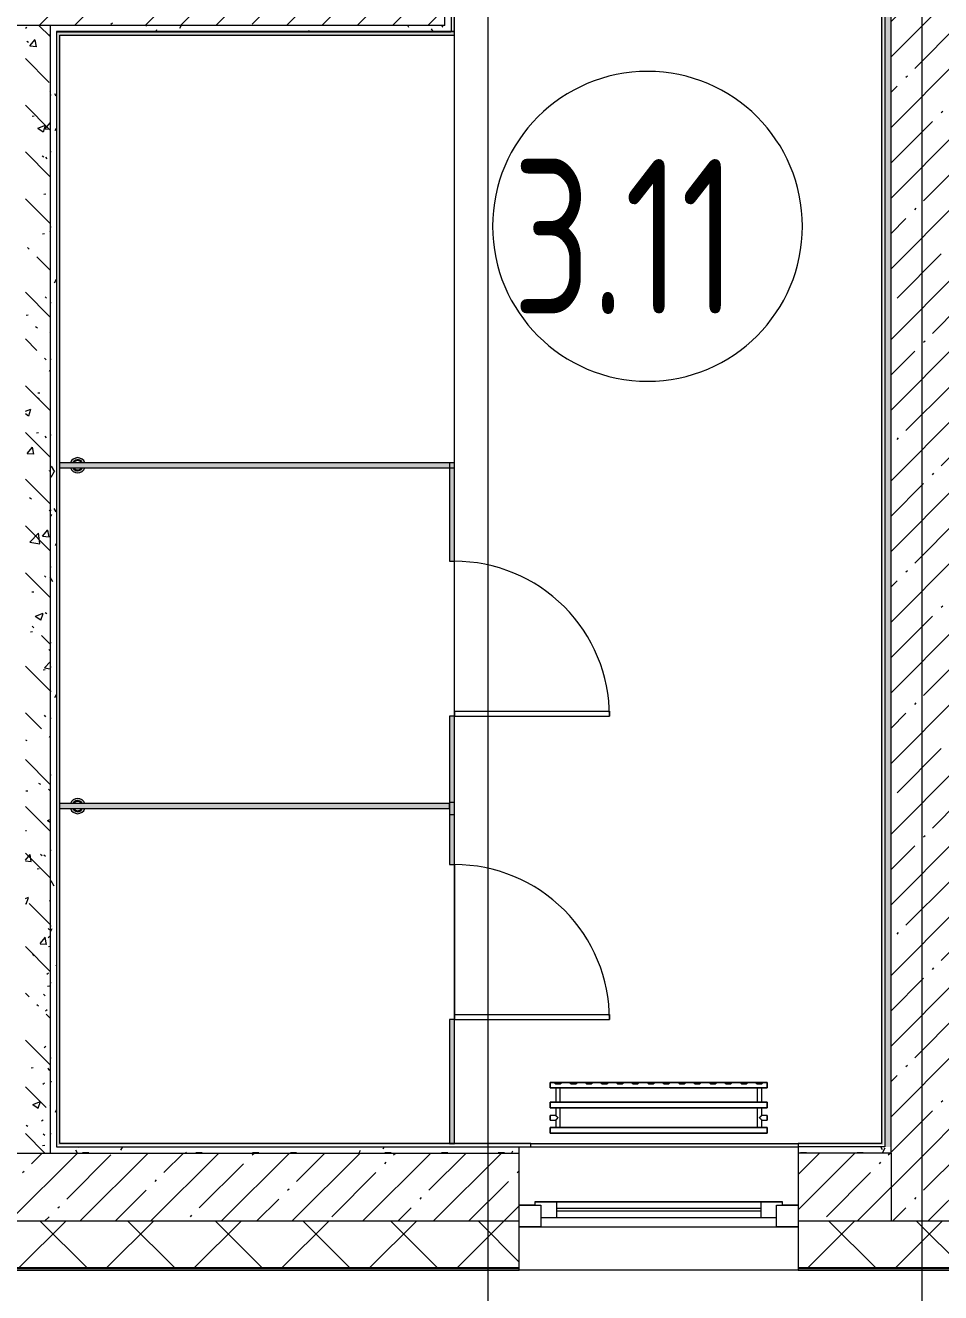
# Model space of a CAD drawing. Header units: millimetres. Extents: x -1113 to 415037, y -3642 to 354837.
# Drawn here: x 358293 to 361247, y -331 to 3760 of the extents above; entities that cross this region are included whole.
import ezdxf

# ---------------------------------------------------------------- set-up
doc = ezdxf.new("R2010")
doc.units = ezdxf.units.MM
for name, color, linetype, lineweight in [('A-AREA-IDEN', 7, 'Continuous', 9), ('A-FLOR', 7, 'Continuous', 9), ('A-GENM', 7, 'Continuous', 9), ('A-GENM-1', 7, 'Continuous', 20), ('A-GLAZ', 7, 'Continuous', 9), ('A-GLAZ-1', 7, 'Continuous', 5), ('A-WALL', 7, 'Continuous', 5), ('I-WALL', 7, 'Continuous', 5), ('Оси', 7, 'Continuous', 9)]:
    doc.layers.add(name, color=color, linetype=linetype, lineweight=lineweight)
doc.layers.add('A-AREA-PATT-3', color=7, linetype='Continuous', lineweight=5, true_color=0xe6fae8, transparency=1)
for name, color, linetype, lineweight, true_color in [('A-DOOR-1', 7, 'Continuous', 5, 0xc0c0c0), ('A-WALL-1', 9, 'Continuous', 5, 0x808080), ('A-WALL-FNSH-1', 9, 'Continuous', 5, 0x808080), ('M-EQPM-1', 7, 'Continuous', 9, 0xb2b2b2)]:
    doc.layers.add(name, color=color, linetype=linetype, lineweight=lineweight, true_color=true_color)
doc.styles.add('СПДС', font='ГОСТ тип А.ttf', dxfattribs={"width": 0.9})
pattern_1 = [(45, (289227.4, 1e-08), (-114.04925, 114.04925), []), (45, (289341.45, 1e-08), (-114.04925, 114.04925), [201.612, -40.322, 6.706, -33.617])]
pattern_2 = [(0, (289227.4, 1e-08), (243.84, 60.96), [20.117, -162.763, 20.117, -162.763, -975.36]), (0, (289227.4, 1e-08), (243.84, 60.96), [-365.76, 20.117, -345.643, 20.117, -162.763, -426.72]), (0, (289227.4, 1e-08), (243.84, 60.96), [-914.4, 20.117, -101.803, 20.117, -284.683]), (120, (289318.84, 30.48), (-174.71291, 180.691634), [20.117, -162.763, 20.117, -162.763, -975.36]), (120, (289318.84, 30.48), (-174.71291, 180.691634), [-365.76, 20.117, -345.643, 20.117, -162.763, -426.72]), (120, (289318.84, 30.48), (-174.71291, 180.691634), [-914.4, 20.117, -101.803, 20.117, -284.683]), (240, (289349.32, 152.4), (-69.12709, -241.651634), [20.117, -162.763, 20.117, -162.763, -975.36]), (240, (289349.32, 152.4), (-69.12709, -241.651634), [-365.76, 20.117, -345.643, 20.117, -162.763, -426.72]), (240, (289349.32, 152.4), (-69.12709, -241.651634), [-914.4, 20.117, -101.803, 20.117, -284.683])]

# ---------------------------------------------------------------- blocks, each defined once
blk = doc.blocks.new('120_Окно_СКБ_1Ст - 120_Окно_СКБ_1Ст 900х2500_h_-V538-Объем проектирования 3 этажа')
at = {"layer": 'A-GLAZ'}
for p, q in [((-450, -127), (-450, -57)), ((-450, -57), (-380, -57)), ((-380, -57), (-380, -127)), ((380, -127), (380, -57)), ((380, -57), (450, -57)), ((450, -57), (450, -127)), ((380, -87), (-380, -87)), ((-380, -87), (-380, -127)), ((-330, -137), (-330, -87)), ((330, -137), (330, -87)), ((380, -127), (380, -87)), ((-380, -127), (-450, -127)), ((-380, -127), (-400, -127)), ((-400, -127), (-400, -137)), ((-400, -137), (400, -137)), ((400, -137), (-400, -137)), ((450, -127), (380, -127)), ((400, -127), (380, -127)), ((400, -137), (400, -127))]:
    blk.add_line(p, q, dxfattribs=at)
at = {"layer": 'A-GLAZ-1'}
for p, q in [((450, -57), (-450, -57)), ((-330, -107), (330, -107)), ((330, -117), (-330, -117)), ((-450, -127), (-400, -127)), ((400, -127), (450, -127))]:
    blk.add_line(p, q, dxfattribs=at)
blk = doc.blocks.new('radiator_prado_classic_z_tip_30_po exemplyaru - Classic Z Тип 30-500-V668-Объем проектирования 3 этажа')
at = {"layer": 'M-EQPM-1'}
for p, q in [((0, 228), (0, 210)), ((700, 228), (0, 228)), ((0, 210), (0, 228)), ((0, 228), (12.5, 228)), ((0, 210), (700, 210)), ((17.8, 210), (0, 210)), ((12.5, 228), (37.5, 228)), ((37.5, 228), (12.5, 228)), ((12.5, 228), (37.5, 228)), ((12.5, 228), (17.5, 223)), ((12.5, 228), (17.5, 223)), ((32.5, 223), (17.5, 223)), ((17.5, 223), (32.5, 223)), ((17.5, 210), (17.5, 164)), ((17.5, 210), (17.5, 164)), ((17.8, 210), (17.5, 210)), ((17.5, 210), (17.8, 210)), ((17.8, 210), (17.5, 210)), ((17.5, 210), (17.8, 210)), ((25, 210), (17.8, 210)), ((17.8, 210), (32.2, 210)), ((32.2, 210), (17.8, 210)), ((17.8, 210), (18.5, 210)), ((18.5, 210), (19.7, 210)), ((19.7, 210), (21.2, 210)), ((21.2, 210), (23.1, 210)), ((23.1, 210), (25, 210)), ((26.9, 210), (25, 210)), ((25, 210), (26.9, 210)), ((28.7, 210), (26.9, 210)), ((26.9, 210), (28.7, 210)), ((32.2, 210), (28.7, 210)), ((28.7, 210), (30.3, 210)), ((30.3, 210), (31.5, 210)), ((31.5, 210), (32.2, 210)), ((32.5, 210), (32.2, 210)), ((32.2, 210), (32.5, 210)), ((32.5, 210), (32.2, 210)), ((32.2, 210), (32.5, 210)), ((667.8, 210), (32.2, 210)), ((32.5, 223), (37.5, 228)), ((37.5, 228), (32.5, 223)), ((32.5, 164), (32.5, 210)), ((32.5, 164), (32.5, 210)), ((37.5, 228), (62.5, 228)), ((62.5, 228), (87.5, 228)), ((87.5, 228), (62.5, 228)), ((62.5, 228), (87.5, 228)), ((62.5, 228), (67.5, 223)), ((62.5, 228), (67.5, 223)), ((82.5, 223), (67.5, 223)), ((67.5, 223), (82.5, 223)), ((82.5, 223), (87.5, 228)), ((87.5, 228), (82.5, 223)), ((87.5, 228), (112.5, 228)), ((112.5, 228), (137.5, 228)), ((137.5, 228), (112.5, 228)), ((112.5, 228), (137.5, 228)), ((112.5, 228), (117.5, 223)), ((112.5, 228), (117.5, 223)), ((132.5, 223), (117.5, 223)), ((117.5, 223), (132.5, 223)), ((132.5, 223), (137.5, 228)), ((137.5, 228), (132.5, 223)), ((137.5, 228), (162.5, 228)), ((162.5, 228), (187.5, 228)), ((187.5, 228), (162.5, 228)), ((162.5, 228), (187.5, 228)), ((162.5, 228), (167.5, 223)), ((162.5, 228), (167.5, 223)), ((182.5, 223), (167.5, 223)), ((167.5, 223), (182.5, 223)), ((182.5, 223), (187.5, 228)), ((187.5, 228), (182.5, 223)), ((187.5, 228), (212.5, 228)), ((212.5, 228), (237.5, 228)), ((237.5, 228), (212.5, 228)), ((212.5, 228), (237.5, 228)), ((212.5, 228), (217.5, 223)), ((212.5, 228), (217.5, 223)), ((232.5, 223), (217.5, 223)), ((217.5, 223), (232.5, 223)), ((232.5, 223), (237.5, 228)), ((237.5, 228), (232.5, 223)), ((237.5, 228), (262.5, 228)), ((262.5, 228), (287.5, 228)), ((287.5, 228), (262.5, 228)), ((262.5, 228), (287.5, 228)), ((262.5, 228), (267.5, 223)), ((262.5, 228), (267.5, 223)), ((282.5, 223), (267.5, 223)), ((267.5, 223), (282.5, 223)), ((282.5, 223), (287.5, 228)), ((287.5, 228), (282.5, 223)), ((287.5, 228), (312.5, 228)), ((312.5, 228), (337.5, 228)), ((337.5, 228), (312.5, 228)), ((312.5, 228), (337.5, 228)), ((312.5, 228), (317.5, 223)), ((312.5, 228), (317.5, 223)), ((332.5, 223), (317.5, 223)), ((317.5, 223), (332.5, 223)), ((332.5, 223), (337.5, 228)), ((337.5, 228), (332.5, 223)), ((337.5, 228), (362.5, 228)), ((362.5, 228), (387.5, 228)), ((387.5, 228), (362.5, 228)), ((362.5, 228), (387.5, 228)), ((362.5, 228), (367.5, 223)), ((362.5, 228), (367.5, 223)), ((382.5, 223), (367.5, 223)), ((367.5, 223), (382.5, 223)), ((382.5, 223), (387.5, 228)), ((387.5, 228), (382.5, 223)), ((387.5, 228), (412.5, 228)), ((412.5, 228), (437.5, 228)), ((437.5, 228), (412.5, 228)), ((412.5, 228), (437.5, 228)), ((412.5, 228), (417.5, 223)), ((412.5, 228), (417.5, 223)), ((432.5, 223), (417.5, 223)), ((417.5, 223), (432.5, 223)), ((432.5, 223), (437.5, 228)), ((437.5, 228), (432.5, 223)), ((437.5, 228), (462.5, 228)), ((462.5, 228), (487.5, 228)), ((487.5, 228), (462.5, 228)), ((462.5, 228), (487.5, 228)), ((462.5, 228), (467.5, 223)), ((462.5, 228), (467.5, 223)), ((482.5, 223), (467.5, 223)), ((467.5, 223), (482.5, 223)), ((482.5, 223), (487.5, 228)), ((487.5, 228), (482.5, 223)), ((487.5, 228), (512.5, 228)), ((512.5, 228), (537.5, 228)), ((537.5, 228), (512.5, 228)), ((512.5, 228), (537.5, 228)), ((512.5, 228), (517.5, 223)), ((512.5, 228), (517.5, 223)), ((532.5, 223), (517.5, 223)), ((517.5, 223), (532.5, 223)), ((532.5, 223), (537.5, 228)), ((537.5, 228), (532.5, 223)), ((537.5, 228), (562.5, 228)), ((562.5, 228), (587.5, 228)), ((587.5, 228), (562.5, 228)), ((562.5, 228), (587.5, 228)), ((562.5, 228), (567.5, 223)), ((562.5, 228), (567.5, 223)), ((582.5, 223), (567.5, 223)), ((567.5, 223), (582.5, 223)), ((582.5, 223), (587.5, 228)), ((587.5, 228), (582.5, 223)), ((587.5, 228), (612.5, 228)), ((612.5, 228), (637.5, 228)), ((637.5, 228), (612.5, 228)), ((612.5, 228), (637.5, 228)), ((612.5, 228), (617.5, 223)), ((617.5, 223), (612.5, 228)), ((632.5, 223), (617.5, 223)), ((617.5, 223), (632.5, 223)), ((632.5, 223), (637.5, 228)), ((637.5, 228), (632.5, 223)), ((637.5, 228), (662.5, 228)), ((687.5, 228), (662.5, 228)), ((662.5, 228), (687.5, 228)), ((662.5, 228), (667.5, 223)), ((662.5, 228), (667.5, 223)), ((663.5, 228), (687.5, 228)), ((682.5, 223), (667.5, 223)), ((667.5, 223), (682.5, 223)), ((667.5, 210), (667.5, 164)), ((667.5, 210), (667.5, 164)), ((667.8, 210), (667.5, 210)), ((667.5, 210), (667.8, 210)), ((667.8, 210), (667.5, 210)), ((667.5, 210), (667.8, 210)), ((682.2, 210), (667.8, 210)), ((667.8, 210), (675, 210)), ((668.5, 210), (667.8, 210)), ((667.8, 210), (682.2, 210)), ((671.2, 210), (668.5, 210)), ((675, 210), (671.2, 210)), ((675, 210), (682.5, 210)), ((678.7, 210), (675, 210)), ((680.3, 210), (678.7, 210)), ((681.5, 210), (680.3, 210)), ((682.2, 210), (681.5, 210)), ((682.5, 210), (682.2, 210)), ((682.5, 210), (682.2, 210)), ((682.2, 210), (682.5, 210)), ((700, 210), (682.2, 210)), ((682.5, 223), (687.5, 228)), ((687.5, 228), (682.5, 223)), ((682.5, 164), (682.5, 210)), ((682.5, 164), (682.5, 210)), ((687.5, 228), (700, 228)), ((700, 210), (700, 228)), ((700, 228), (700, 210)), ((700, 164), (0, 164)), ((0, 164), (0, 146)), ((0, 146), (0, 164)), ((0, 164), (17.8, 164)), ((17.8, 164), (17.5, 164)), ((17.5, 164), (17.8, 164)), ((17.8, 164), (17.5, 164)), ((17.5, 164), (26.9, 164)), ((18.5, 164), (17.8, 164)), ((17.8, 164), (32.2, 164)), ((32.2, 164), (17.8, 164)), ((21.2, 164), (18.5, 164)), ((32.2, 164), (21.2, 164)), ((26.9, 164), (32.5, 164)), ((32.5, 164), (32.2, 164)), ((32.2, 164), (32.5, 164)), ((32.5, 164), (32.2, 164)), ((32.2, 164), (667.8, 164)), ((667.8, 164), (667.5, 164)), ((667.5, 164), (680.3, 164)), ((667.8, 164), (667.5, 164)), ((667.5, 164), (667.8, 164)), ((682.2, 164), (667.8, 164)), ((671.2, 164), (667.8, 164)), ((667.8, 164), (682.2, 164)), ((675, 164), (671.2, 164)), ((678.7, 164), (675, 164)), ((681.5, 164), (678.7, 164)), ((680.3, 164), (682.2, 164)), ((682.2, 164), (681.5, 164)), ((682.5, 164), (682.2, 164)), ((682.2, 164), (682.5, 164)), ((682.5, 164), (682.2, 164)), ((682.2, 164), (682.5, 164)), ((682.2, 164), (700, 164)), ((700, 146), (700, 164)), ((700, 164), (700, 146)), ((0, 146), (700, 146)), ((18.5, 146), (0, 146)), ((17.5, 146), (17.5, 121.5)), ((17.5, 146), (17.5, 121.5)), ((17.5, 146), (18.5, 146)), ((18.5, 146), (17.5, 146)), ((17.5, 146), (17.8, 146)), ((25, 146), (17.5, 146)), ((17.8, 146), (18.5, 146)), ((18.5, 146), (19.7, 146)), ((32.2, 146), (18.5, 146)), ((18.5, 146), (32.2, 146)), ((19.7, 146), (23.1, 146)), ((23.1, 146), (26.9, 146)), ((32.5, 146), (25, 146)), ((26.9, 146), (28.7, 146)), ((28.7, 146), (31.5, 146)), ((31.5, 146), (32.2, 146)), ((32.2, 146), (32.5, 146)), ((32.5, 146), (32.2, 146)), ((32.2, 146), (32.5, 146)), ((667.8, 146), (32.2, 146)), ((32.5, 82), (32.5, 146)), ((32.5, 82), (32.5, 146)), ((667.5, 146), (667.5, 82)), ((667.5, 146), (667.5, 82)), ((667.5, 146), (667.8, 146)), ((680.3, 146), (667.5, 146)), ((667.5, 146), (667.8, 146)), ((667.8, 146), (667.5, 146)), ((667.8, 146), (681.5, 146)), ((667.8, 146), (668.5, 146)), ((681.5, 146), (667.8, 146)), ((668.5, 146), (669.7, 146)), ((669.7, 146), (673.1, 146)), ((673.1, 146), (675, 146)), ((675, 146), (676.9, 146)), ((676.9, 146), (678.7, 146)), ((678.7, 146), (681.5, 146)), ((682.5, 146), (680.3, 146)), ((681.5, 146), (682.5, 146)), ((681.5, 146), (682.2, 146)), ((682.5, 146), (681.5, 146)), ((700, 146), (681.5, 146)), ((682.2, 146), (682.5, 146)), ((682.5, 121.5), (682.5, 146)), ((682.5, 121.5), (682.5, 146)), ((17.5, 121.5), (0, 121.5)), ((17.5, 121.5), (0, 121.5)), ((0, 121.5), (0, 120.5)), ((0, 106.5), (0, 121.5)), ((0, 120.5), (0, 119.3)), ((0, 120.5), (0, 119.3)), ((0, 115.9), (0, 120.5)), ((0, 120.5), (0, 120.5)), ((0, 119.3), (0, 117.7)), ((0, 119.3), (0, 117.7)), ((0, 117.7), (0, 114)), ((0, 117.7), (0, 115.9)), ((0, 115.9), (0, 114)), ((0, 114), (0, 115.9)), ((0, 114), (0, 112.1)), ((0, 114), (0, 110.2)), ((0, 107.5), (0, 114)), ((0, 112.1), (0, 110.2)), ((0, 110.2), (0, 108.7)), ((0, 110.2), (0, 108.7)), ((0, 108.7), (0, 107.5)), ((0, 108.7), (0, 107.5)), ((0, 107.5), (0, 106.5)), ((0, 107.5), (0, 107.5)), ((0, 106.5), (17.5, 106.5)), ((0, 106.5), (17.5, 106.5)), ((700, 82), (0, 82)), ((0, 82), (0, 64)), ((0, 64), (0, 82)), ((0, 82), (18.5, 82)), ((17.5, 106.5), (17.5, 82)), ((17.5, 106.5), (17.5, 82)), ((18.5, 82), (17.5, 82)), ((17.5, 82), (18.5, 82)), ((18.5, 82), (17.5, 82)), ((17.5, 82), (23.1, 82)), ((21.2, 82), (18.5, 82)), ((18.5, 82), (32.2, 82)), ((32.2, 82), (18.5, 82)), ((23.1, 82), (21.2, 82)), ((26.9, 82), (23.1, 82)), ((23.1, 82), (26.9, 82)), ((32.2, 82), (26.9, 82)), ((26.9, 82), (30.3, 82)), ((30.3, 82), (32.5, 82)), ((32.5, 82), (32.2, 82)), ((32.2, 82), (32.5, 82)), ((32.5, 82), (32.2, 82)), ((32.2, 82), (667.8, 82)), ((667.8, 82), (667.5, 82)), ((667.5, 82), (667.8, 82)), ((667.8, 82), (667.5, 82)), ((667.5, 82), (667.8, 82)), ((681.5, 82), (667.8, 82)), ((667.8, 82), (682.2, 82)), ((669.7, 82), (667.8, 82)), ((667.8, 82), (681.5, 82)), ((671.2, 82), (669.7, 82)), ((675, 82), (671.2, 82)), ((676.9, 82), (675, 82)), ((678.7, 82), (676.9, 82)), ((681.5, 82), (678.7, 82)), ((682.5, 82), (681.5, 82)), ((682.5, 82), (681.5, 82)), ((681.5, 82), (682.5, 82)), ((681.5, 82), (700, 82)), ((682.2, 82), (682.5, 82)), ((700, 121.5), (682.5, 121.5)), ((700, 121.5), (682.5, 121.5)), ((682.5, 82), (682.5, 106.5)), ((682.5, 106.5), (700, 106.5)), ((682.5, 82), (682.5, 106.5)), ((682.5, 106.5), (700, 106.5)), ((700, 121.5), (700, 106.5)), ((700, 120.5), (700, 121.5)), ((700, 121.5), (700, 120.5)), ((700, 120.5), (700, 121.5)), ((700, 107.5), (700, 120.5)), ((700, 120.5), (700, 112.1)), ((700, 107.5), (700, 120.5)), ((700, 112.1), (700, 107.5)), ((700, 106.5), (700, 107.5)), ((700, 107.5), (700, 106.5)), ((700, 106.5), (700, 107.5)), ((700, 64), (700, 82)), ((700, 82), (700, 64)), ((700, 64), (0, 64)), ((0, 64), (700, 64))]:
    blk.add_line(p, q, dxfattribs=at)
for points, knots in [([(18.5, 120.5), (18.4, 120.6), (18.3, 120.7), (18.1, 120.9), (17.9, 121.1), (17.8, 121.2), (17.7, 121.3), (17.5, 121.5), (17.5, 121.5), (17.5, 121.5)], [0.7142857, 0.7142857, 0.7142857, 0.7142857, 0.75, 0.7857143, 0.8214286, 0.8571429, 0.8928571, 0.9285714, 1, 1, 1, 1]), ([(17.5, 121.5), (17.5, 121.5), (17.5, 121.5), (17.7, 121.3), (17.8, 121.2), (17.9, 121.1), (18.1, 120.9), (18.3, 120.7), (18.4, 120.6), (18.5, 120.5)], [0, 0, 0, 0, 0.0714286, 0.1071429, 0.1428571, 0.1785714, 0.2142857, 0.25, 0.2857143, 0.2857143, 0.2857143, 0.2857143]), ([(17.5, 121.5), (17.5, 121.5), (17.5, 121.5), (17.7, 121.3), (17.8, 121.2), (17.9, 121.1), (18.1, 120.9), (18.3, 120.7), (18.4, 120.6), (18.5, 120.5)], [0, 0, 0, 0, 0.0714286, 0.1071429, 0.1428571, 0.1785714, 0.2142857, 0.25, 0.2857143, 0.2857143, 0.2857143, 0.2857143]), ([(25, 114), (24.5, 114.5), (23.6, 115.4), (22.4, 116.6), (21.6, 117.4), (21.1, 117.9), (20.8, 118.2), (20.5, 118.5), (20.2, 118.8), (19.8, 119.1), (19.6, 119.4), (19.3, 119.7), (19, 120), (18.7, 120.3), (18.5, 120.5), (18.3, 120.7), (18.1, 120.9), (17.9, 121.1), (17.8, 121.2), (17.7, 121.3), (17.5, 121.5), (17.5, 121.5), (17.5, 121.5)], [0, 0, 0, 0, 0.142857, 0.285714, 0.357143, 0.392857, 0.428571, 0.464286, 0.5, 0.535714, 0.571429, 0.607143, 0.642857, 0.678571, 0.714286, 0.75, 0.785714, 0.821429, 0.857143, 0.892857, 0.928571, 1, 1, 1, 1]), ([(17.5, 106.5), (17.5, 106.5), (17.5, 106.5), (17.7, 106.7), (17.8, 106.8), (17.9, 106.9), (18.1, 107.1), (18.3, 107.3), (18.5, 107.5), (18.7, 107.7), (19, 108), (19.3, 108.3), (19.6, 108.6), (19.8, 108.9), (20.3, 109.3), (20.7, 109.7), (21.1, 110.1), (21.6, 110.6), (22.4, 111.4), (23.6, 112.6), (24.5, 113.5), (25, 114)], [0, 0, 0, 0, 0.071429, 0.107143, 0.142857, 0.178571, 0.214286, 0.25, 0.285714, 0.321429, 0.357143, 0.392857, 0.428571, 0.464286, 0.5, 0.571429, 0.607143, 0.642857, 0.714286, 0.857143, 1, 1, 1, 1]), ([(17.5, 106.5), (17.5, 106.5), (17.5, 106.5), (17.7, 106.7), (17.8, 106.8), (17.9, 106.9), (18.1, 107.1), (18.3, 107.3), (18.4, 107.4), (18.5, 107.5)], [0, 0, 0, 0, 0.0714286, 0.1071429, 0.1428571, 0.1785714, 0.2142857, 0.25, 0.2857143, 0.2857143, 0.2857143, 0.2857143]), ([(18.5, 107.5), (18.4, 107.4), (18.3, 107.3), (18.1, 107.1), (17.9, 106.9), (17.8, 106.8), (17.7, 106.7), (17.5, 106.5), (17.5, 106.5), (17.5, 106.5)], [0.7142857, 0.7142857, 0.7142857, 0.7142857, 0.75, 0.7857143, 0.8214286, 0.8571429, 0.8928571, 0.9285714, 1, 1, 1, 1]), ([(18.5, 107.5), (18.4, 107.4), (18.3, 107.3), (18.1, 107.1), (17.9, 106.9), (17.8, 106.8), (17.7, 106.7), (17.5, 106.5), (17.5, 106.5), (17.5, 106.5)], [0.7142857, 0.7142857, 0.7142857, 0.7142857, 0.75, 0.7857143, 0.8214286, 0.8571429, 0.8928571, 0.9285714, 1, 1, 1, 1]), ([(19.6, 119.4), (19.7, 119.3), (19.9, 119.2), (20.3, 118.7), (20.7, 118.3), (21.1, 117.9), (21.6, 117.4), (21.9, 117.1), (22.1, 116.9)], [0.4285714, 0.4285714, 0.4285714, 0.4285714, 0.4642857, 0.5, 0.5714286, 0.6071429, 0.6428571, 0.7142857, 0.7142857, 0.7142857, 0.7142857]), ([(19.6, 119.4), (19.7, 119.3), (19.8, 119.1), (20.3, 118.7), (20.7, 118.3), (21.1, 117.9), (21.6, 117.4), (21.9, 117.1), (22.1, 116.9)], [0.4285714, 0.4285714, 0.4285714, 0.4285714, 0.4642857, 0.5, 0.5714286, 0.6071429, 0.6428571, 0.7142857, 0.7142857, 0.7142857, 0.7142857]), ([(19.6, 108.6), (19.7, 108.7), (19.9, 108.8), (20.3, 109.3), (20.7, 109.7), (21.1, 110.1), (21.6, 110.6), (21.9, 110.9), (22.1, 111.1)], [0.4285714, 0.4285714, 0.4285714, 0.4285714, 0.4642857, 0.5, 0.5714286, 0.6071429, 0.6428571, 0.7142857, 0.7142857, 0.7142857, 0.7142857]), ([(22.1, 111.1), (21.9, 110.9), (21.6, 110.6), (21.1, 110.1), (20.8, 109.8), (20.5, 109.5), (20.2, 109.2), (19.9, 108.8), (19.7, 108.7), (19.6, 108.6)], [0.2857143, 0.2857143, 0.2857143, 0.2857143, 0.3571429, 0.3928571, 0.4285714, 0.4642857, 0.5, 0.5357143, 0.5714286, 0.5714286, 0.5714286, 0.5714286]), ([(22.1, 111.1), (21.9, 110.9), (21.6, 110.6), (21.1, 110.1), (20.8, 109.8), (20.5, 109.5), (20.2, 109.2), (19.8, 108.9), (19.7, 108.7), (19.6, 108.6)], [0.2857143, 0.2857143, 0.2857143, 0.2857143, 0.3571429, 0.3928571, 0.4285714, 0.4642857, 0.5, 0.5357143, 0.5714286, 0.5714286, 0.5714286, 0.5714286]), ([(22.1, 116.9), (21.9, 117.1), (21.6, 117.4), (21.1, 117.9), (20.9, 118.1), (20.8, 118.2)], [0.2857143, 0.2857143, 0.2857143, 0.2857143, 0.3571429, 0.3928571, 0.4285714, 0.4285714, 0.4285714, 0.4285714]), ([(675, 114), (675.5, 114.5), (676.4, 115.4), (677.6, 116.6), (678.4, 117.4), (678.9, 117.9), (679.2, 118.2), (679.5, 118.5), (679.8, 118.8), (680.1, 119.2), (680.4, 119.4), (680.7, 119.7), (681, 120), (681.3, 120.3), (681.5, 120.5), (681.7, 120.7), (681.9, 120.9), (682.1, 121.1), (682.2, 121.2), (682.3, 121.3), (682.5, 121.5), (682.5, 121.5), (682.5, 121.5)], [0, 0, 0, 0, 0.142857, 0.285714, 0.357143, 0.392857, 0.428571, 0.464286, 0.5, 0.535714, 0.571429, 0.607143, 0.642857, 0.678571, 0.714286, 0.75, 0.785714, 0.821429, 0.857143, 0.892857, 0.928571, 1, 1, 1, 1]), ([(682.5, 106.5), (682.5, 106.5), (682.5, 106.5), (682.3, 106.7), (682.2, 106.8), (682.1, 106.9), (681.9, 107.1), (681.7, 107.3), (681.5, 107.5), (681.3, 107.7), (681, 108), (680.7, 108.3), (680.4, 108.6), (680.1, 108.8), (679.7, 109.3), (679.3, 109.7), (678.9, 110.1), (678.4, 110.6), (677.6, 111.4), (676.4, 112.6), (675.5, 113.5), (675, 114)], [0, 0, 0, 0, 0.071429, 0.107143, 0.142857, 0.178571, 0.214286, 0.25, 0.285714, 0.321429, 0.357143, 0.392857, 0.428571, 0.464286, 0.5, 0.571429, 0.607143, 0.642857, 0.714286, 0.857143, 1, 1, 1, 1]), ([(680.4, 119.4), (680.3, 119.3), (680.1, 119.2), (679.7, 118.7), (679.3, 118.3), (678.9, 117.9), (678.4, 117.4), (678.1, 117.1), (677.9, 116.9)], [0.4285714, 0.4285714, 0.4285714, 0.4285714, 0.4642857, 0.5, 0.5714286, 0.6071429, 0.6428571, 0.7142857, 0.7142857, 0.7142857, 0.7142857]), ([(680.4, 119.4), (680.3, 119.3), (680.1, 119.2), (679.7, 118.7), (679.3, 118.3), (678.9, 117.9), (678.4, 117.4), (678.1, 117.1), (677.9, 116.9)], [0.4285714, 0.4285714, 0.4285714, 0.4285714, 0.4642857, 0.5, 0.5714286, 0.6071429, 0.6428571, 0.7142857, 0.7142857, 0.7142857, 0.7142857]), ([(677.9, 116.9), (678.1, 117.1), (678.4, 117.4), (678.9, 117.9), (679.2, 118.2), (679.5, 118.5), (679.8, 118.8), (680.1, 119.2), (680.3, 119.3), (680.4, 119.4)], [0.2857143, 0.2857143, 0.2857143, 0.2857143, 0.3571429, 0.3928571, 0.4285714, 0.4642857, 0.5, 0.5357143, 0.5714286, 0.5714286, 0.5714286, 0.5714286]), ([(677.9, 111.1), (678.1, 110.9), (678.4, 110.6), (678.9, 110.1), (679.2, 109.8), (679.5, 109.5), (679.8, 109.2), (680.1, 108.8), (680.3, 108.7), (680.4, 108.6)], [0.2857143, 0.2857143, 0.2857143, 0.2857143, 0.3571429, 0.3928571, 0.4285714, 0.4642857, 0.5, 0.5357143, 0.5714286, 0.5714286, 0.5714286, 0.5714286]), ([(677.9, 111.1), (678.1, 110.9), (678.4, 110.6), (678.9, 110.1), (679.2, 109.8), (679.5, 109.5), (679.8, 109.2), (680.1, 108.8), (680.3, 108.7), (680.4, 108.6)], [0.2857143, 0.2857143, 0.2857143, 0.2857143, 0.3571429, 0.3928571, 0.4285714, 0.4642857, 0.5, 0.5357143, 0.5714286, 0.5714286, 0.5714286, 0.5714286]), ([(680.4, 108.6), (680.3, 108.7), (680.1, 108.8), (679.7, 109.3), (679.3, 109.7), (678.9, 110.1), (678.4, 110.6), (678.1, 110.9), (677.9, 111.1)], [0.4285714, 0.4285714, 0.4285714, 0.4285714, 0.4642857, 0.5, 0.5714286, 0.6071429, 0.6428571, 0.7142857, 0.7142857, 0.7142857, 0.7142857]), ([(682.5, 121.5), (682.5, 121.5), (682.5, 121.5), (682.3, 121.3), (682.2, 121.2), (682.1, 121.1), (681.9, 120.9), (681.7, 120.7), (681.6, 120.6), (681.5, 120.5)], [0, 0, 0, 0, 0.0714286, 0.1071429, 0.1428571, 0.1785714, 0.2142857, 0.25, 0.2857143, 0.2857143, 0.2857143, 0.2857143]), ([(682.5, 121.5), (682.5, 121.5), (682.5, 121.5), (682.3, 121.3), (682.2, 121.2), (682.1, 121.1), (681.9, 120.9), (681.7, 120.7), (681.6, 120.6), (681.5, 120.5)], [0, 0, 0, 0, 0.0714286, 0.1071429, 0.1428571, 0.1785714, 0.2142857, 0.25, 0.2857143, 0.2857143, 0.2857143, 0.2857143]), ([(681.5, 120.5), (681.6, 120.6), (681.7, 120.7), (681.9, 120.9), (682.1, 121.1), (682.2, 121.2), (682.3, 121.3), (682.5, 121.5), (682.5, 121.5), (682.5, 121.5)], [0.7142857, 0.7142857, 0.7142857, 0.7142857, 0.75, 0.7857143, 0.8214286, 0.8571429, 0.8928571, 0.9285714, 1, 1, 1, 1]), ([(681.5, 107.5), (681.6, 107.4), (681.7, 107.3), (681.9, 107.1), (682.1, 106.9), (682.2, 106.8), (682.3, 106.7), (682.5, 106.5), (682.5, 106.5), (682.5, 106.5)], [0.7142857, 0.7142857, 0.7142857, 0.7142857, 0.75, 0.7857143, 0.8214286, 0.8571429, 0.8928571, 0.9285714, 1, 1, 1, 1]), ([(681.5, 107.5), (681.6, 107.4), (681.7, 107.3), (681.9, 107.1), (682.1, 106.9), (682.2, 106.8), (682.3, 106.7), (682.5, 106.5), (682.5, 106.5), (682.5, 106.5)], [0.7142857, 0.7142857, 0.7142857, 0.7142857, 0.75, 0.7857143, 0.8214286, 0.8571429, 0.8928571, 0.9285714, 1, 1, 1, 1]), ([(682.5, 106.5), (682.5, 106.5), (682.5, 106.5), (682.3, 106.7), (682.2, 106.8), (682.1, 106.9), (681.9, 107.1), (681.7, 107.3), (681.6, 107.4), (681.5, 107.5)], [0, 0, 0, 0, 0.0714286, 0.1071429, 0.1428571, 0.1785714, 0.2142857, 0.25, 0.2857143, 0.2857143, 0.2857143, 0.2857143])]:
    blk.add_open_spline(points, degree=3, knots=knots, dxfattribs=at)
for points in [[(19.6, 119.4), (19.5, 119.5), (19.3, 119.7), (19, 120), (18.7, 120.3), (18.6, 120.4), (18.5, 120.5)], [(18.5, 120.5), (18.6, 120.4), (18.7, 120.3), (19, 120), (19.3, 119.7), (19.5, 119.5), (19.6, 119.4)], [(18.5, 120.5), (18.6, 120.4), (18.7, 120.3), (19, 120), (19.3, 119.7), (19.5, 119.5), (19.6, 119.4)], [(18.5, 107.5), (18.6, 107.6), (18.7, 107.7), (19, 108), (19.3, 108.3), (19.5, 108.5), (19.6, 108.6)], [(19.6, 108.6), (19.5, 108.5), (19.3, 108.3), (19, 108), (18.7, 107.7), (18.6, 107.6), (18.5, 107.5)], [(19.6, 108.6), (19.5, 108.5), (19.3, 108.3), (19, 108), (18.7, 107.7), (18.6, 107.6), (18.5, 107.5)], [(20.8, 118.2), (20.7, 118.3), (20.5, 118.5), (20.2, 118.8), (19.9, 119.2), (19.7, 119.3), (19.6, 119.4)], [(25, 114), (24.5, 114.5), (23.6, 115.4), (22.6, 116.4), (22.1, 116.9)], [(22.1, 116.9), (22.6, 116.4), (23.6, 115.4), (24.5, 114.5), (25, 114)], [(22.1, 116.9), (22.6, 116.4), (23.1, 115.9), (23.6, 115.4)], [(22.1, 111.1), (22.6, 111.6), (23.6, 112.6), (24.5, 113.5), (25, 114)], [(25, 114), (24.5, 113.5), (23.6, 112.6), (22.6, 111.6), (22.1, 111.1)], [(23.6, 112.6), (23.1, 112.1), (22.6, 111.6), (22.1, 111.1)], [(23.6, 115.4), (24, 115), (24.5, 114.5), (25, 114)], [(25, 114), (24.5, 113.5), (24, 113), (23.6, 112.6)], [(677.9, 116.9), (677.4, 116.4), (676.4, 115.4), (675.5, 114.5), (675, 114)], [(677.9, 116.9), (677.4, 116.4), (676.4, 115.4), (675.5, 114.5), (675, 114)], [(675, 114), (675.5, 114.5), (676.4, 115.4), (677.4, 116.4), (677.9, 116.9)], [(675, 114), (675.5, 113.5), (676, 113), (676.4, 112.6)], [(675, 114), (675.5, 113.5), (676.4, 112.6), (677.4, 111.6), (677.9, 111.1)], [(677.9, 111.1), (677.4, 111.6), (676.4, 112.6), (675.5, 113.5), (675, 114)], [(676.4, 112.6), (676.9, 112.1), (677.4, 111.6), (677.9, 111.1)], [(681.5, 120.5), (681.4, 120.4), (681.3, 120.3), (681, 120), (680.7, 119.7), (680.5, 119.5), (680.4, 119.4)], [(681.5, 120.5), (681.4, 120.4), (681.3, 120.3), (681, 120), (680.7, 119.7), (680.5, 119.5), (680.4, 119.4)], [(680.4, 119.4), (680.5, 119.5), (680.7, 119.7), (681, 120), (681.3, 120.3), (681.4, 120.4), (681.5, 120.5)], [(680.4, 108.6), (680.5, 108.5), (680.7, 108.3), (681, 108), (681.3, 107.7), (681.4, 107.6), (681.5, 107.5)], [(680.4, 108.6), (680.5, 108.5), (680.7, 108.3), (681, 108), (681.3, 107.7), (681.4, 107.6), (681.5, 107.5)], [(681.5, 107.5), (681.4, 107.6), (681.3, 107.7), (681, 108), (680.7, 108.3), (680.5, 108.5), (680.4, 108.6)]]:
    blk.add_open_spline(points, degree=3, dxfattribs=at)
blk = doc.blocks.new('131_Сантехническая перегородка_Дверь - СД-1-29846662-Объем проектирования 3 этажа')
at = {"layer": 'A-GENM'}
for points in [[(0, -8), (317.3, -8), (317.3, 8), (0, 8)], [(817.3, -8), (1119.2, -7.8), (1119.2, 8), (817.3, 8), (817.3, -7.8)]]:
    blk.add_hatch(color=256, dxfattribs=at).paths.add_polyline_path(points)
at = {"layer": 'A-DOOR-1'}
for p, q in [((333.3, -8), (317.3, -8)), ((317.3, -8), (317.3, -508)), ((333.3, -8), (333.3, -508)), ((333.3, -508), (317.3, -508))]:
    blk.add_line(p, q, dxfattribs=at)
blk.add_arc((317.3, -8), 500, 270, 0, dxfattribs=at)
at = {"layer": 'A-GENM-1'}
for p, q in [((317.3, 8), (0, 8)), ((0, 8), (0, -8)), ((317.3, -8), (317.3, 8)), ((1134.7, 8), (817.3, 8)), ((817.3, 8), (817.3, -8)), ((1134.7, -8), (1134.7, 8)), ((0, -8), (317.3, -8)), ((817.3, -8), (1134.7, -8))]:
    blk.add_line(p, q, dxfattribs=at)
blk = doc.blocks.new('131_Сантехническая перегородка_Дверь_сдвиг_ - СД-1-30819161-Объем проектирования 3 этажа')
at = {"layer": 'A-GENM'}
for points in [[(0, 8), (0, -8), (400, -8), (400, 8), (119.6, 8)], [(900, -8), (1061.8, -8), (1061.8, 8), (900, 8)]]:
    blk.add_hatch(color=256, dxfattribs=at).paths.add_polyline_path(points)
at = {"layer": 'A-DOOR-1'}
for p, q in [((416, -8), (400, -8)), ((400, -8), (400, -508)), ((416, -8), (416, -508)), ((416, -508), (400, -508))]:
    blk.add_line(p, q, dxfattribs=at)
blk.add_arc((400, -8), 500, 270, 0, dxfattribs=at)
at = {"layer": 'A-GENM-1'}
for p, q in [((400, 8), (0, 8)), ((0, 8), (0, -8)), ((400, -8), (400, 8)), ((1100, 8), (900, 8)), ((900, 8), (900, -8)), ((1100, -8), (1100, 8)), ((0, -8), (400, -8)), ((900, -8), (1100, -8))]:
    blk.add_line(p, q, dxfattribs=at)
blk = doc.blocks.new('131_Сантехническая перегородка - СП-4-30850764-Объем проектирования 3 этажа')
at = {"layer": 'A-GENM'}
blk.add_hatch(color=256, dxfattribs=at).paths.add_polyline_path([(1215, -8), (1330, -8), (1330, 8), (56.1, 8), (56.1, -8), (517.2, -8)])
at = {"layer": 'A-GENM', "flags": 128}
for points in [[(126.7, 8), (126.3, 8.5), (126, 9), (125.6, 9.5), (125.2, 9.9), (124.8, 10.4), (124.4, 10.8), (123.9, 11.2), (123.5, 11.6), (123, 12), (122.5, 12.3), (122, 12.7), (121.5, 13), (121, 13.3), (120.5, 13.6), (119.9, 13.8), (119.4, 14), (118.8, 14.3), (118.2, 14.4), (117.6, 14.6), (117, 14.7), (116.5, 14.9), (115.9, 14.9), (115.3, 15), (114.7, 15.1), (114.1, 15.1), (113.5, 15.1), (112.8, 15), (112.2, 15), (111.7, 14.9), (111.1, 14.8), (110.5, 14.7), (109.9, 14.5), (109.3, 14.4), (108.7, 14.2), (108.2, 13.9), (107.6, 13.7), (107.1, 13.4), (106.5, 13.2), (106, 12.9), (105.5, 12.5), (105, 12.2), (104.5, 11.8), (104.1, 11.4), (103.6, 11), (103.2, 10.6), (102.8, 10.2), (102.4, 9.7), (102, 9.3), (101.6, 8.8), (101.3, 8.3), (101.1, 8)], [(101.1, -8), (101.4, -8.5), (101.8, -9), (102.2, -9.5), (102.6, -9.9), (103, -10.4), (103.4, -10.8), (103.8, -11.2), (104.3, -11.6), (104.7, -12), (105.2, -12.3), (105.7, -12.7), (106.2, -13), (106.8, -13.3), (107.3, -13.6), (107.9, -13.8), (108.4, -14), (109, -14.3), (109.6, -14.4), (110.1, -14.6), (110.7, -14.7), (111.3, -14.9), (111.9, -14.9), (112.5, -15), (113.1, -15.1), (113.7, -15.1), (114.3, -15.1), (114.9, -15), (115.5, -15), (116.1, -14.9), (116.7, -14.8), (117.3, -14.7), (117.9, -14.5), (118.5, -14.4), (119, -14.2), (119.6, -13.9), (120.2, -13.7), (120.7, -13.4), (121.2, -13.2), (121.7, -12.9), (122.3, -12.5), (122.7, -12.2), (123.2, -11.8), (123.7, -11.4), (124.1, -11), (124.6, -10.6), (125, -10.2), (125.4, -9.7), (125.8, -9.3), (126.1, -8.8), (126.5, -8.3), (126.7, -8)]]:
    blk.add_lwpolyline(points, dxfattribs=at)
at = {"layer": 'A-GENM'}
for radius, start, end in [(24.6, 19.9113, 160.0887), (17.6, 37.3369, 151.0269), (15.1, 33.7811, 146.2189), (24.6, 199.9113, 340.0887), (17.6, 208.9731, 322.6631), (15.1, 213.7811, 326.2189)]:
    blk.add_arc((113.9, 0), radius, start, end, dxfattribs=at)
at = {"layer": 'A-GENM-1'}
for p, q in [((1330, 8), (55.2, 8)), ((55.2, 8), (55.2, -8)), ((1330, -8), (1330, 8)), ((55.2, -8), (1330, -8))]:
    blk.add_line(p, q, dxfattribs=at)
blk = doc.blocks.new('131_Сантехническая перегородка - СП-4-30850728-Объем проектирования 3 этажа')
at = {"layer": 'A-GENM'}
blk.add_hatch(color=256, dxfattribs=at).paths.add_polyline_path([(143.3, -8), (1330, -8), (1330, 8), (72.2, 8), (72.2, -8)])
at = {"layer": 'A-GENM', "flags": 128}
for points in [[(142.8, 8), (142.5, 8.5), (142.1, 9), (141.8, 9.5), (141.4, 9.9), (141, 10.4), (140.5, 10.8), (140.1, 11.2), (139.6, 11.6), (139.2, 12), (138.7, 12.3), (138.2, 12.7), (137.7, 13), (137.1, 13.3), (136.6, 13.6), (136.1, 13.8), (135.5, 14), (134.9, 14.3), (134.4, 14.4), (133.8, 14.6), (133.2, 14.7), (132.6, 14.9), (132, 14.9), (131.4, 15), (130.8, 15.1), (130.2, 15.1), (129.6, 15.1), (129, 15), (128.4, 15), (127.8, 14.9), (127.2, 14.8), (126.6, 14.7), (126, 14.5), (125.4, 14.4), (124.9, 14.2), (124.3, 13.9), (123.8, 13.7), (123.2, 13.4), (122.7, 13.2), (122.2, 12.9), (121.7, 12.5), (121.2, 12.2), (120.7, 11.8), (120.2, 11.4), (119.8, 11), (119.3, 10.6), (118.9, 10.2), (118.5, 9.7), (118.1, 9.3), (117.8, 8.8), (117.4, 8.3), (117.3, 8)], [(117.3, -8), (117.6, -8.5), (117.9, -9), (118.3, -9.5), (118.7, -9.9), (119.1, -10.4), (119.5, -10.8), (120, -11.2), (120.4, -11.6), (120.9, -12), (121.4, -12.3), (121.9, -12.7), (122.4, -13), (122.9, -13.3), (123.5, -13.6), (124, -13.8), (124.6, -14), (125.1, -14.3), (125.7, -14.4), (126.3, -14.6), (126.9, -14.7), (127.5, -14.9), (128.1, -14.9), (128.7, -15), (129.3, -15.1), (129.9, -15.1), (130.5, -15.1), (131.1, -15), (131.7, -15), (132.3, -14.9), (132.9, -14.8), (133.4, -14.7), (134, -14.5), (134.6, -14.4), (135.2, -14.2), (135.7, -13.9), (136.3, -13.7), (136.8, -13.4), (137.4, -13.2), (137.9, -12.9), (138.4, -12.5), (138.9, -12.2), (139.4, -11.8), (139.8, -11.4), (140.3, -11), (140.7, -10.6), (141.1, -10.2), (141.5, -9.7), (141.9, -9.3), (142.3, -8.8), (142.6, -8.3), (142.8, -8)]]:
    blk.add_lwpolyline(points, dxfattribs=at)
at = {"layer": 'A-GENM'}
for radius, start, end in [(24.6, 19.9113, 160.0887), (17.6, 37.3369, 151.0269), (15.1, 33.7811, 146.2189), (24.6, 199.9113, 340.0887), (17.6, 208.9731, 322.6631), (15.1, 213.7811, 326.2189)]:
    blk.add_arc((130, 0), radius, start, end, dxfattribs=at)
at = {"layer": 'A-GENM-1'}
for p, q in [((1330, 8), (71.3, 8)), ((71.3, 8), (71.3, -8)), ((1330, -8), (1330, 8)), ((71.3, -8), (1330, -8))]:
    blk.add_line(p, q, dxfattribs=at)
blk = doc.blocks.new('Марка_Помещения - Номер-25198446-Объем проектирования 3 этажа')
at = {"layer": 'A-AREA-IDEN'}
for start, end in [(360, 180), (180, 360)]:
    blk.add_arc((0, 0), 2.5, start, end, dxfattribs=at)

msp = doc.modelspace()

# ---------------------------------------------------------------- hatches: boundary and pattern name
at = {"layer": 'A-AREA-PATT-3'}
h = msp.add_hatch(color=256, dxfattribs=at)
h.paths.add_polyline_path([(361061.9, 145.5), (361061.9, 7654.5), (360887.4, 7654.5), (360887.4, 7649), (361056.4, 7649), (361056.4, 151), (358404.3, 151), (358404.3, 3728.5), (359678.4, 3728.5), (359678.4, 3739.5), (359672.9, 3739.5), (359672.9, 3734), (358398.8, 3734), (358398.8, 145.5), (361056.4, 145.5)])
h.paths.add_polyline_path([(358462.1, 1216.6), (358472.8, 1218.8), (358482, 1225.5), (358482, 1232), (358473.5, 1231.2), (358470.9, 1228.6), (358462.1, 1224.9), (358440.1, 1232), (358442.2, 1225.5), (358454.5, 1216.6)])
h.paths.add_polyline_path([(358450.3, 1248), (358453.3, 1251.4), (358462.1, 1255.1), (358484.1, 1248), (358482, 1254.5), (358469.7, 1263.4), (358451.4, 1261.2), (358442.2, 1254.5), (358442.2, 1248), (358449.7, 1248)])
h.paths.add_polyline_path([(358469.7, 2316.6), (358482, 2325.5), (358482, 2332), (358473.9, 2332), (358470.9, 2328.6), (358462.1, 2324.9), (358440.1, 2332), (358442.2, 2325.5), (358454.5, 2316.6), (358462.1, 2316.6)])
h.paths.add_polyline_path([(358481, 2348), (358484.1, 2348), (358482, 2354.5), (358469.7, 2363.4), (358451.4, 2361.2), (358442.2, 2354.5), (358442.2, 2348), (358450.7, 2348.8), (358453.3, 2351.4), (358462.1, 2355.1), (358479.7, 2348)])
h.paths.add_polyline_path([(359675, 3740), (359678.4, 3740), (359678.4, 7649), (359937.4, 7649), (359937, 7654.5), (359672.9, 7654.5), (359672.9, 3740)])
h.paths.add_polyline_path([(359864.4, 4265), (359897.4, 4265), (359897.4, 4465), (359697.4, 4465), (359697.4, 4265), (359861, 4265)])
at = {"layer": 'A-WALL'}
h = msp.add_hatch(dxfattribs=at)
h.set_pattern_fill('FP_24', color=256, style=0, pattern_type=2)
h.set_pattern_definition([(45, (289227.4, 1e-08), (-141.42136, 141.42136), []), (135, (289227.4, 1e-08), (-141.42136, -141.42136), [])])
h.paths.add_polyline_path([(364707.4, -250), (364927.4, -250), (364927.4, -100), (360787.4, -100), (360787.4, -250), (363157.4, -250)])
h.paths.add_polyline_path([(359835.1, -250), (359887.4, -250), (359887.4, -100), (356287.4, -100), (356287.4, -250), (359563.2, -250)])
h.paths.add_polyline_path([(355137.4, -250), (355387.4, -250), (355387.4, -100), (354387.4, -100), (354387.4, -250), (354668.2, -250)])
h.paths.add_polyline_path([(352937.4, -250), (353487.4, -250), (353487.4, -100), (352937.4, -100), (352937.4, -118)])
h.paths.add_polyline_path([(350637.4, -250), (350837.4, -250), (350837.4, -100), (350137.4, -100), (350137.4, -250)])
h.paths.add_polyline_path([(346509.9, -250), (347037.4, -250), (347037.4, -100), (345854.5, -100), (345854.5, -250), (346137.4, -250)])
at = {"layer": 'I-WALL'}
h = msp.add_hatch(dxfattribs=at)
h.set_pattern_fill('FP_191', color=256, style=0, pattern_type=2)
h.set_pattern_definition(pattern_2)
h.paths.add_polyline_path([(359656.5, 3740), (359667.4, 3740), (359667.4, 7680), (359647.4, 7680), (359647.4, 3740)])
h = msp.add_hatch(dxfattribs=at)
h.set_pattern_fill('FP_191', color=256, style=0, pattern_type=2)
h.set_pattern_definition(pattern_2)
h.paths.add_polyline_path([(361087.4, 140), (361087.4, 7680), (361067.4, 7680), (361067.4, 140)])
h = msp.add_hatch(dxfattribs=at)
h.set_pattern_fill('FP_1', color=256, style=0, pattern_type=2)
h.set_pattern_definition(pattern_1)
h.paths.add_polyline_path([(361087.5, 120), (361307.4, 120), (361307.4, 7680), (361087.4, 7680), (361087.4, 120)])
h = msp.add_hatch(dxfattribs=at)
h.set_pattern_fill('FP_1', color=256, style=0, pattern_type=2)
h.set_pattern_definition(pattern_1)
h.paths.add_polyline_path([(359647.4, 3760), (359647.4, 3980), (356307.4, 3980), (356307.4, 3760), (359547.4, 3760)])
h = msp.add_hatch(dxfattribs=at)
h.set_pattern_fill('FP_41', color=256, style=0, pattern_type=2)
h.set_pattern_definition([(135, (289227.4, 1e-08), (-150.8683, -150.8683), [213.36, -35.56, 7.112, -35.56]), (135, (289227.4, 150.77), (-150.8683, -150.8683), []), (50, (289227.4, 1e-08), (255.05767, -22.3145), [26.67, -293.37]), (355, (289227.4, 1e-08), (-49.3404, 267.4791), [21.336, -234.696]), (100.451, (289248.66, -1.86), (205.7195, 245.1636), [22.666, -249.326]), (46.184, (289227.4, 71.12), (379.511, -58.86), [40.005, -440.055]), (96.636, (289259.03, 66.2), (332.3634, 346.399), [33.999, -373.989]), (351.184, (289227.4, 71.12), (332.3669, 346.3953), [32.004, -352.044]), (21, (289262.96, 53.34), (212.2602, -143.1711), [26.67, -293.37]), (326, (289262.96, 53.34), (86.5224, 257.8632), [21.336, -234.696]), (71.451, (289280.65, 41.4), (298.78395, 114.6901), [22.666, -249.326]), (37.5, (289227.4, 1e-08), (4.32385, 118.37751), [6.706, -225.146, 6.706, -231.546, -235.585]), (37.5, (289227.4, 1e-08), (4.32385, 118.37751), [-470.103, 6.706, -228.879]), (7.5, (289227.4, 1e-08), (93.54758, 140.2533), [6.706, -129.134, 6.706, -219.812, -89.789]), (7.5, (289227.4, 1e-08), (93.54758, 140.2533), [-362.356, 6.706, -83.083]), (327.5, (289148.1, 1e-08), (189.82734, -8.02019), [6.706, -82.194, 6.706, -270.662, -368.046]), (327.5, (289148.1, 1e-08), (189.82734, -8.02019), [-366.268, 6.706, -361.34]), (317.5, (289112.54, 1e-08), (207.38114, 35.59764), [6.706, -108.864, 6.706, -177.495, -261.366]), (317.5, (289112.54, 1e-08), (207.38114, 35.59764), [-299.771, 6.706, -254.66])])
h.paths.add_polyline_path([(358293.3, 120), (358373.3, 120), (358373.3, 3760), (358293.3, 3760), (358293.3, 131.6)])
h = msp.add_hatch(dxfattribs=at)
h.set_pattern_fill('FP_191', color=256, style=0, pattern_type=2)
h.set_pattern_definition(pattern_2)
h.paths.add_polyline_path([(358393.3, 3740), (359647.4, 3740), (359647.4, 3760), (358373.3, 3760), (358373.3, 3740), (358392.4, 3740)])
h = msp.add_hatch(dxfattribs=at)
h.set_pattern_fill('FP_191', color=256, style=0, pattern_type=2)
h.set_pattern_definition(pattern_2)
h.paths.add_polyline_path([(358392.4, 120), (358393.3, 120), (358392.4, 3739), (358373.3, 3740), (358373.3, 120)])
h = msp.add_hatch(dxfattribs=at)
h.set_pattern_fill('FP_191', color=256, style=0, pattern_type=2)
h.set_pattern_definition(pattern_2)
h.paths.add_polyline_path([(361086.8, 120), (361087.4, 120), (361087.4, 140), (360787.4, 140), (360787.4, 120), (361067.4, 120)])
h.paths.add_polyline_path([(358404.3, 120), (359887.4, 120), (359887.4, 140), (358393.3, 140), (358393.4, 120)])
h = msp.add_hatch(dxfattribs=at)
h.set_pattern_fill('FP_1', color=256, style=0, pattern_type=2)
h.set_pattern_definition(pattern_1)
h.paths.add_polyline_path([(361087.4, -100), (361086.8, 120), (360787.4, 120), (360787.4, -100), (360922.9, -100)])
h.paths.add_polyline_path([(358475.4, -100), (359887.4, -100), (359887.4, 120), (356287.4, 120), (356287.4, -100), (356299.8, -100)])
h.paths.add_polyline_path([(355387.4, -100), (355387.4, 120), (355137.4, 118.3), (355137.4, -100), (355212.1, -100)])
h = msp.add_hatch(dxfattribs=at)
h.set_pattern_fill('FP_1', color=256, style=0, pattern_type=2)
h.set_pattern_definition(pattern_1)
h.paths.add_polyline_path([(363157.4, -100), (364927.4, -100), (364927.4, 120), (361087.4, 120), (361087.4, -100), (362857.4, -100)])

# ---------------------------------------------------------------- linework, layer by layer
at = {"layer": 'A-FLOR'}
for p, q in [((359678.4, 3740), (359678.4, 7649)), ((358393.3, 3740), (359678.4, 3740)), ((359678.4, 151), (359678.4, 3739.5)), ((359678.4, 1051), (359678.4, 551))]:
    msp.add_line(p, q, dxfattribs=at)
at = {"layer": 'A-WALL'}
for p, q in [((359667.4, 7660), (359667.4, 3740)), ((361067.4, 7660), (361067.4, 140)), ((361087.4, 120), (361087.4, 7680)), ((359647.4, 3760), (356307.4, 3760)), ((358373.3, 3760), (358373.3, 120)), ((359647.4, 3740), (358393.3, 3740)), ((358393.3, 3740), (358393.3, 140)), ((358393.3, 140), (359887.4, 140)), ((361067.4, 140), (360787.4, 140)), ((356287.4, 120), (359887.4, 120)), ((361087.4, 120), (360787.4, 120)), ((359887.4, -100), (356287.4, -100)), ((356287.4, -250), (359887.4, -250)), ((356287.4, -253), (359887.4, -253)), ((360787.4, -258), (359887.4, -258)), ((360787.4, -250), (365077.4, -250)), ((360787.4, -253), (365080.4, -253))]:
    msp.add_line(p, q, dxfattribs=at)
at = {"layer": 'A-WALL-1'}
for p, q in [((359647.4, 3760), (359647.4, 7680)), ((359887.4, -250), (359887.4, 140)), ((360787.4, 140), (360787.4, -250)), ((361087.4, 120), (361087.4, -100)), ((364927.4, -100), (360787.4, -100))]:
    msp.add_line(p, q, dxfattribs=at)
at = {"layer": 'A-WALL-FNSH-1'}
for p, q in [((361056.4, 7649), (361056.4, 151)), ((359678.4, 3739.5), (358393.3, 3739.5)), ((358393.3, 3739), (359667.4, 3739)), ((358404.3, 3728.5), (359678.4, 3728.5)), ((358404.3, 151), (358404.3, 3728.5)), ((359678.4, 3740), (359647.4, 3740)), ((359667.4, 3739), (359667.4, 3740)), ((359924.9, 151), (358404.3, 151)), ((359887.4, 140), (359924.9, 140)), ((359924.9, 140), (359924.9, 151)), ((361056.4, 151), (360787.4, 151)), ((360787.4, 151), (360787.4, 140)), ((356287.4, -258), (359887.4, -258)), ((359887.4, -258), (359887.4, -250)), ((360787.4, -250), (360787.4, -258)), ((360787.4, -258), (365085.4, -258))]:
    msp.add_line(p, q, dxfattribs=at)
at = {"layer": 'I-WALL'}
for p, q in [((359924.9, 151), (360787.4, 151)), ((359924.9, 140), (360787.4, 140))]:
    msp.add_line(p, q, dxfattribs=at)
at = {"layer": 'Оси'}
for points in [[(359787.4, -1906.3), (359787.4, 3093.7), (359787.4, 22398.1), (359787.4, 27398.1)], [(361187.4, -1906.3), (361187.4, 3093.7), (361187.4, 22398.1), (361187.4, 27398.1)]]:
    msp.add_lwpolyline(points, dxfattribs=at)

# ---------------------------------------------------------------- block references
at = {"layer": 'A-AREA-IDEN', "xscale": 199.9999999999999, "yscale": 199.9999999999999, "zscale": 199.9999999999999}
msp.add_blockref('Марка_Помещения - Номер-25198446-Объем проектирования 3 этажа', (360301.3, 3111.3), dxfattribs=at)
at = {"layer": 'A-GENM'}
for name, p in [('131_Сантехническая перегородка - СП-4-30850764-Объем проектирования 3 этажа', (358348.2, 2340)), ('131_Сантехническая перегородка - СП-4-30850728-Объем проектирования 3 этажа', (358332.1, 1240))]:
    msp.add_blockref(name, p, dxfattribs=at)
at = {"layer": 'A-GENM', "rotation": 90.00000000002345}
for name, p in [('131_Сантехническая перегородка_Дверь - СД-1-29846662-Объем проектирования 3 этажа', (359670.4, 1212.8)), ('131_Сантехническая перегородка_Дверь_сдвиг_ - СД-1-30819161-Объем проектирования 3 этажа', (359670.4, 151))]:
    msp.add_blockref(name, p, dxfattribs=at)
at = {"layer": 'A-GLAZ', "color": 3, "rotation": 180}
msp.add_blockref('120_Окно_СКБ_1Ст - 120_Окно_СКБ_1Ст 900х2500_h_-V538-Объем проектирования 3 этажа', (360337.4, -175), dxfattribs=at)
at = {"layer": 'M-EQPM-1'}
msp.add_blockref('radiator_prado_classic_z_tip_30_po exemplyaru - Classic Z Тип 30-500-V668-Объем проектирования 3 этажа', (359987.4, 120), dxfattribs=at)

# ---------------------------------------------------------------- texts
at = {"layer": 'A-AREA-IDEN', "insert": (359865.3, 3328.4), "char_height": 500, "width": 1096.708, "attachment_point": 1, "style": 'СПДС'}
msp.add_mtext('3.11', dxfattribs=at)

doc.saveas('drawing.dxf')
